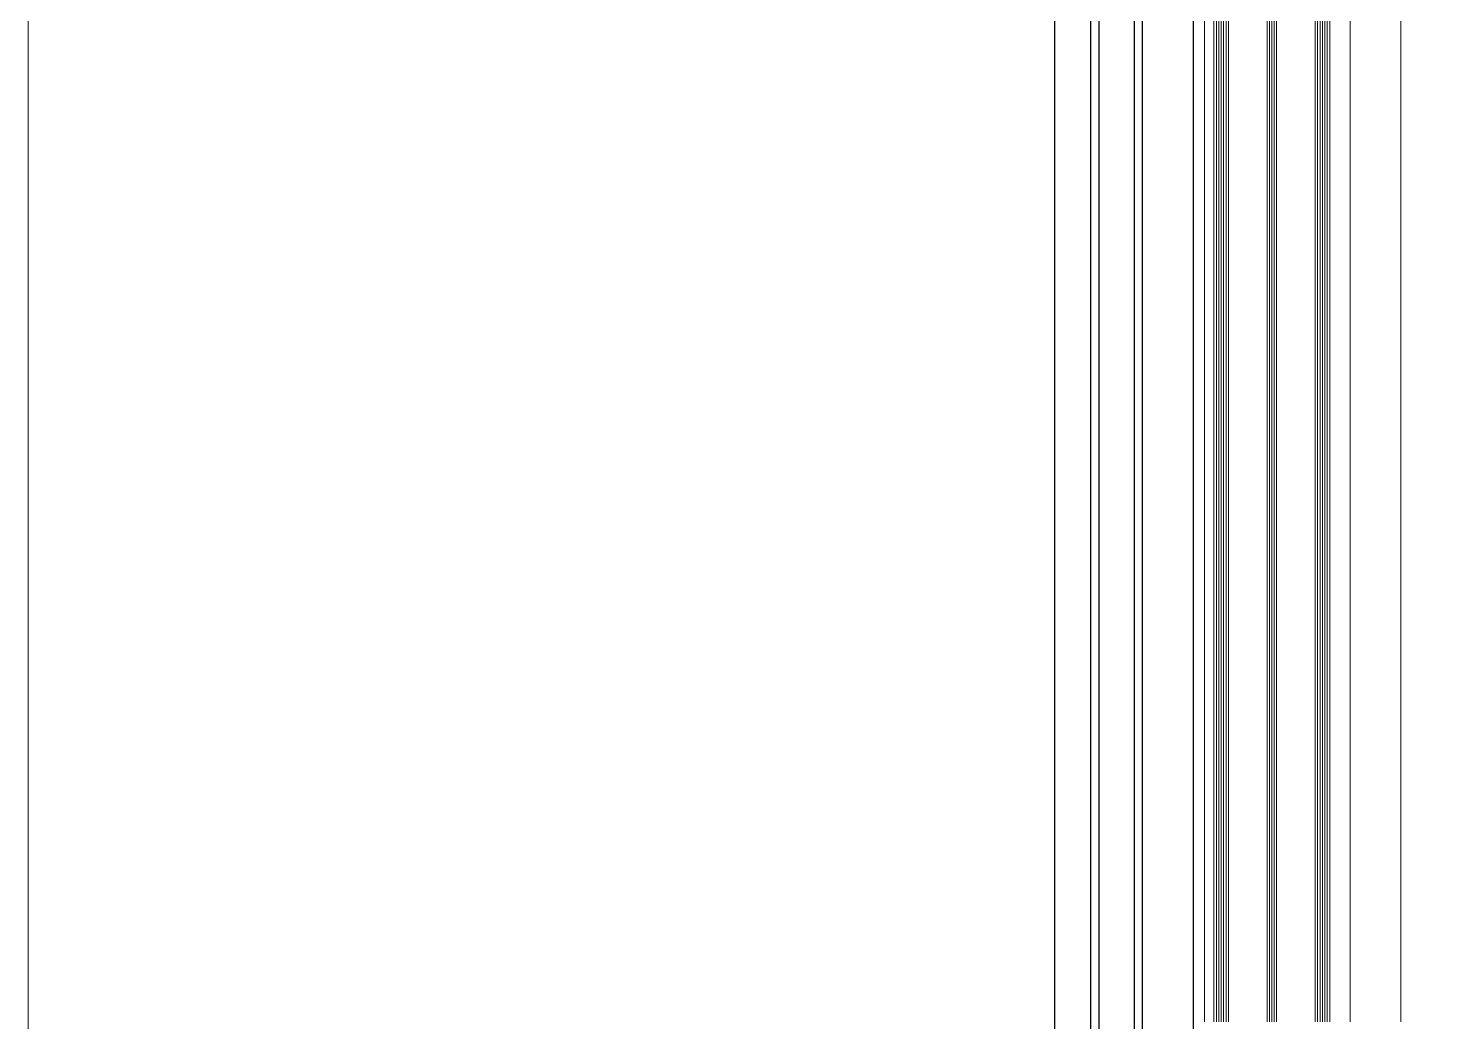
# Model space of a CAD drawing. Header units: millimetres. Extents: x 0 to 7790, y 0 to 17467.
# Drawn here: x 5245 to 5831, y 996 to 1408 of the extents above; entities that cross this region are included whole.
import ezdxf

# ---------------------------------------------------------------- set-up
doc = ezdxf.new("R2010")
doc.units = ezdxf.units.MM
doc.layers.get('0').update_dxf_attribs({"lineweight": 15})
for name, color, linetype, lineweight in [('_MB_inne_0.15', 251, 'Continuous', 15), ('_MB_kreskowanie_szklo_0.09', 157, 'Continuous', 9), ('_MB_profile_0.25', 7, 'Continuous', 25), ('_MB_ramka_0.15', 124, 'Continuous', 15), ('_MB_szklo_0.15', 142, 'Continuous', 15), ('_MB_widokowa_0.15', 153, 'Continuous', 15)]:
    doc.layers.add(name, color=color, linetype=linetype, lineweight=lineweight)

# ---------------------------------------------------------------- blocks, each defined once
blk = doc.blocks.new('*U304')
at = {"layer": '_MB_kreskowanie_szklo_0.09'}
h = blk.add_hatch(dxfattribs=at)
h.set_pattern_fill('DOTS', color=256, scale=0.25, style=0)
h.set_pattern_definition([(0, (-10.23347, -12.55894), (0.1984375, 0.396875), [0, -0.396875])])
h.paths.add_polyline_path([(0, 0), (6, 0), (6, 16), (0, 16)])
at = {"layer": '_MB_inne_0.15'}
for p, q in [((6, 16), (14, 0)), ((14, 16), (6, 0))]:
    blk.add_line(p, q, dxfattribs=at)
for points in [[(0, 0), (6, 0), (6, 16), (0, 16)], [(6, 0), (14, 0), (14, 16), (6, 16)]]:
    blk.add_lwpolyline(points, close=True, dxfattribs=at)
blk = doc.blocks.new('*U232')
at = {"layer": '_MB_kreskowanie_szklo_0.09'}
for points in [[(709.87, -1), (0, -1)], [(709.87, -2), (0, -2)], [(709.87, -3), (0, -3)], [(709.87, -4), (0, -4)], [(709.87, -5), (0, -5)], [(709.87, -23), (0, -23)], [(709.87, -24), (0, -24)], [(709.87, -25), (0, -25)], [(709.87, -43), (0, -43)], [(709.87, -44), (0, -44)], [(709.87, -45), (0, -45)], [(709.87, -46), (0, -46)], [(709.87, -47), (0, -47)]]:
    blk.add_lwpolyline(points, dxfattribs=at)
at = {"layer": '_MB_szklo_0.15'}
for points in [[(709.87, 0), (0, 0), (0, -6), (709.87, -6)], [(709.87, -22), (0, -22), (0, -26), (709.87, -26)], [(709.87, -42), (0, -42), (0, -48), (709.87, -48)]]:
    blk.add_lwpolyline(points, dxfattribs=at)
at = {"color": 1}
for p in [(0, -22), (0, -42)]:
    blk.add_blockref('*U304', p, dxfattribs=at)
blk = doc.blocks.new('*U231')
at = {"layer": '_MB_widokowa_0.15'}
for points in [[(0, 86), (-694.37, 86)], [(0, 65), (-694.37, 65)], [(-0.5, 4.5), (-694.37, 4.5)], [(0, 0), (-694.37, 0)]]:
    blk.add_lwpolyline(points, dxfattribs=at)
blk = doc.blocks.new('*U403')
at = {"layer": '_MB_profile_0.25'}
for points in [[(0, -936.1), (0, 0), (42.7, 0), (42.7, -936.1)], [(21.1, -936.1), (21.1, 0)], [(39.2, -936.1), (39.2, 0), (24.6, 0), (24.6, -936.1)]]:
    blk.add_lwpolyline(points, dxfattribs=at)

msp = doc.modelspace()

# ---------------------------------------------------------------- linework, layer by layer
at = {"layer": '_MB_profile_0.25', "elevation": 0}
msp.add_lwpolyline([(5670.88, 1753.507), (5670.88, 811.132)], dxfattribs=at)
at = {"layer": '_MB_ramka_0.15'}
msp.add_lwpolyline([(5245, 2645), (7745, 2645), (7745, 45), (5245, 45), (5245, 2645)], dxfattribs=at)

# ---------------------------------------------------------------- block references
at = {"xscale": -1}
msp.add_blockref('*U403', (5728.504, 1753.507), dxfattribs=at)
for name, p, rotation in [('*U232', (5737, 1705.5), 90), ('*U231', (5728.5, 1690), 270)]:
    msp.add_blockref(name, p, dxfattribs=dict(at, rotation=rotation))

doc.saveas('drawing.dxf')
